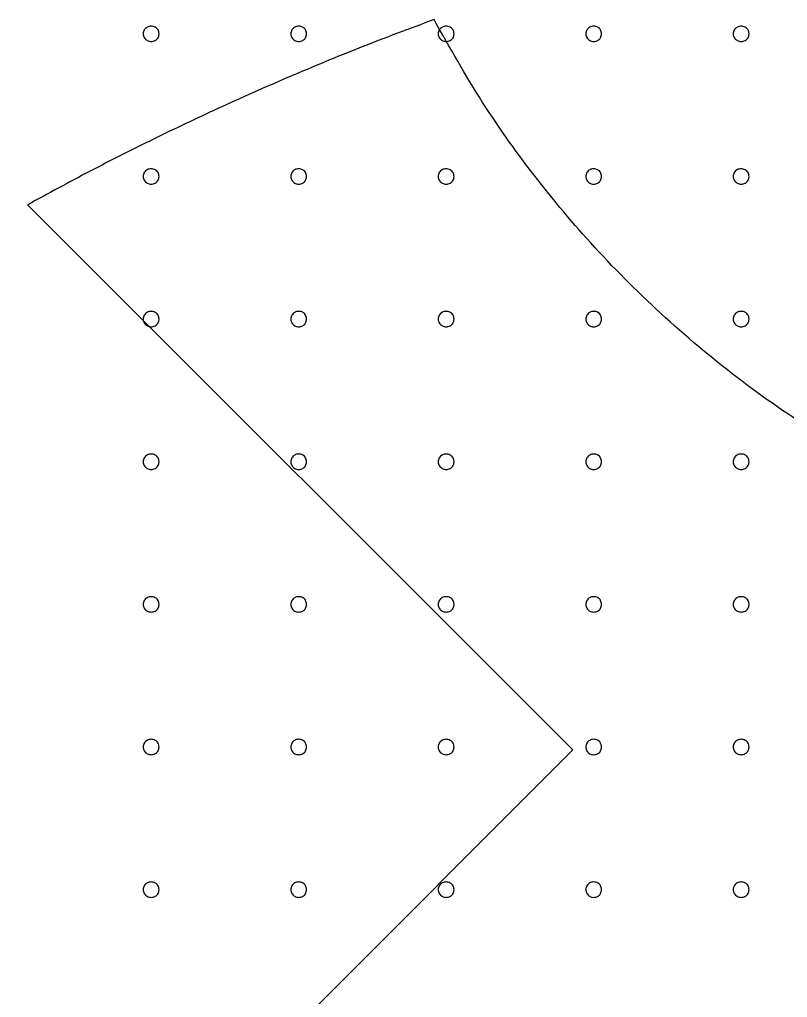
# Model space of a CAD drawing. Extents: x 0 to 210, y 0 to 204.
# Drawn here: x 54.74 to 82.65, y 168.11 to 203.66 of the extents above; entities that cross this region are included whole.
import ezdxf

# ---------------------------------------------------------------- set-up
doc = ezdxf.new("R2010")
doc.units = 0
doc.layers.add('Capa_1', color=7, linetype='CONTINUOUS')

msp = doc.modelspace()

# ---------------------------------------------------------------- linework, layer by layer
at = {"layer": 'Capa_1', "color": 7}
for p, q in [((69.805352, 203.663562), (69.805352, 203.663562)), ((59.816116, 203.145772), (59.816116, 203.145772)), ((65.176666, 203.145772), (65.176666, 203.145772)), ((70.537216, 203.145772), (70.537216, 203.145772)), ((75.897765, 203.145772), (75.897765, 203.145772)), ((81.258318, 203.145772), (81.258318, 203.145772)), ((59.816116, 197.958985), (59.816116, 197.958985)), ((65.176666, 197.958985), (65.176666, 197.958985)), ((70.537216, 197.958985), (70.537216, 197.958985)), ((75.897765, 197.958985), (75.897765, 197.958985)), ((81.258318, 197.958985), (81.258318, 197.958985)), ((55.029475, 196.926056), (74.852279, 177.103253)), ((59.816116, 192.772198), (59.816116, 192.772198)), ((65.176666, 192.772198), (65.176666, 192.772198)), ((70.537216, 192.772198), (70.537216, 192.772198)), ((75.897765, 192.772198), (75.897765, 192.772198)), ((81.258318, 192.772198), (81.258318, 192.772198)), ((59.816116, 187.585411), (59.816116, 187.585411)), ((65.176666, 187.585411), (65.176666, 187.585411)), ((70.537216, 187.585411), (70.537216, 187.585411)), ((75.897765, 187.585411), (75.897765, 187.585411)), ((81.258318, 187.585411), (81.258318, 187.585411)), ((59.816116, 182.398624), (59.816116, 182.398624)), ((65.176666, 182.398624), (65.176666, 182.398624)), ((70.537216, 182.398624), (70.537216, 182.398624)), ((75.897765, 182.398624), (75.897765, 182.398624)), ((81.258318, 182.398624), (81.258318, 182.398624)), ((74.852279, 177.103253), (32.675491, 134.926466)), ((59.816116, 177.211838), (59.816116, 177.211838)), ((65.176666, 177.211838), (65.176666, 177.211838)), ((70.537216, 177.211838), (70.537216, 177.211838)), ((75.897765, 177.211838), (75.897765, 177.211838)), ((81.258318, 177.211838), (81.258318, 177.211838)), ((59.816116, 172.025051), (59.816116, 172.025051)), ((65.176666, 172.025051), (65.176666, 172.025051)), ((70.537216, 172.025051), (70.537216, 172.025051)), ((75.897765, 172.025051), (75.897765, 172.025051)), ((81.258318, 172.025051), (81.258318, 172.025051))]:
    msp.add_line(p, q, dxfattribs=at)
for points, knots in [([(69.805352, 203.663562), (68.920869, 203.33256), (67.152203, 202.670669), (64.534771, 201.587463), (62.020737, 200.47285), (59.611575, 199.326465), (57.301812, 198.162168), (55.787003, 197.338138), (55.029475, 196.926056)], [0, 0, 0, 0, 2.832997, 5.665028, 8.496611, 11.082258, 13.668354, 16.255292, 16.255292, 16.255292, 16.255292]), ([(59.816116, 203.145772), (59.80805, 203.096338), (59.792044, 202.99824), (59.67641, 202.891787), (59.552097, 202.859508), (59.451478, 202.872438), (59.381033, 202.900581), (59.320434, 202.945441), (59.273879, 203.004047), (59.244562, 203.072369), (59.234522, 203.145772), (59.244562, 203.219174), (59.27388, 203.287496), (59.320435, 203.346101), (59.381033, 203.39096), (59.451478, 203.419103), (59.552096, 203.432033), (59.676409, 203.399754), (59.792043, 203.293302), (59.80805, 203.195205), (59.816116, 203.145772)], [0, 0, 0, 0, 0.146605, 0.290931, 0.441768, 0.517413, 0.592123, 0.666911, 0.741063, 0.814052, 0.887328, 0.960604, 1.033593, 1.107744, 1.182532, 1.257241, 1.332887, 1.483723, 1.628047, 1.774652, 1.774652, 1.774652, 1.774652]), ([(65.176666, 203.145772), (65.1686, 203.096338), (65.152594, 202.99824), (65.036959, 202.891787), (64.912646, 202.859508), (64.812027, 202.872438), (64.741582, 202.900581), (64.680983, 202.945441), (64.634429, 203.004047), (64.605112, 203.072369), (64.595072, 203.145772), (64.605112, 203.219174), (64.63443, 203.287496), (64.680984, 203.346101), (64.741583, 203.39096), (64.812028, 203.419103), (64.912646, 203.432033), (65.036958, 203.399754), (65.152593, 203.293302), (65.1686, 203.195205), (65.176666, 203.145772)], [0, 0, 0, 0, 0.146605, 0.290931, 0.441768, 0.517413, 0.592123, 0.666911, 0.741063, 0.814052, 0.887328, 0.960604, 1.033593, 1.107744, 1.182532, 1.257241, 1.332887, 1.483723, 1.628047, 1.774652, 1.774652, 1.774652, 1.774652]), ([(104.999897, 182.456656), (103.850083, 182.48616), (101.56211, 182.544871), (98.170475, 183.004681), (94.682578, 183.76342), (91.128364, 184.891655), (87.551535, 186.423355), (84.223044, 188.250231), (81.152693, 190.331759), (78.345214, 192.633025), (75.801809, 195.135768), (73.532195, 197.813808), (71.511468, 200.628654), (70.376004, 202.648465), (69.805352, 203.663562)], [0, 0, 0, 0, 3.448435, 6.861916, 10.248796, 14.147154, 18.029304, 21.903955, 25.519572, 29.142456, 32.779718, 36.20821, 39.663773, 43.15505, 43.15505, 43.15505, 43.15505]), ([(70.537216, 203.145772), (70.52915, 203.096338), (70.513143, 202.99824), (70.397509, 202.891787), (70.273196, 202.859508), (70.172577, 202.872438), (70.102132, 202.900581), (70.041533, 202.945441), (69.994979, 203.004047), (69.965661, 203.072369), (69.955622, 203.145772), (69.965662, 203.219174), (69.99498, 203.287496), (70.041534, 203.346101), (70.102133, 203.39096), (70.172578, 203.419103), (70.273196, 203.432033), (70.397508, 203.399754), (70.513142, 203.293302), (70.529149, 203.195205), (70.537216, 203.145772)], [0, 0, 0, 0, 0.146605, 0.290931, 0.441768, 0.517413, 0.592123, 0.666911, 0.741063, 0.814052, 0.887328, 0.960604, 1.033593, 1.107744, 1.182532, 1.257241, 1.332887, 1.483723, 1.628047, 1.774652, 1.774652, 1.774652, 1.774652]), ([(75.897765, 203.145772), (75.8897, 203.096338), (75.873693, 202.99824), (75.758059, 202.891787), (75.633746, 202.859508), (75.533127, 202.872438), (75.462682, 202.900581), (75.402083, 202.945441), (75.355529, 203.004047), (75.326211, 203.072369), (75.316172, 203.145772), (75.326212, 203.219174), (75.355529, 203.287496), (75.402084, 203.346101), (75.462683, 203.39096), (75.533127, 203.419103), (75.633746, 203.432033), (75.758058, 203.399754), (75.873692, 203.293302), (75.889699, 203.195205), (75.897765, 203.145772)], [0, 0, 0, 0, 0.146605, 0.290931, 0.441768, 0.517413, 0.592123, 0.666911, 0.741063, 0.814052, 0.887328, 0.960604, 1.033593, 1.107744, 1.182532, 1.257241, 1.332887, 1.483723, 1.628047, 1.774652, 1.774652, 1.774652, 1.774652]), ([(81.258318, 203.145772), (81.250252, 203.096338), (81.234246, 202.99824), (81.118611, 202.891787), (80.994298, 202.859508), (80.893679, 202.872438), (80.823234, 202.900581), (80.762635, 202.945441), (80.716081, 203.004047), (80.686763, 203.072369), (80.676724, 203.145772), (80.686764, 203.219174), (80.716082, 203.287496), (80.762636, 203.346101), (80.823235, 203.39096), (80.89368, 203.419103), (80.994298, 203.432033), (81.11861, 203.399754), (81.234244, 203.293302), (81.250252, 203.195205), (81.258318, 203.145772)], [0, 0, 0, 0, 0.146605, 0.290931, 0.441768, 0.517413, 0.592123, 0.666911, 0.741063, 0.814052, 0.887328, 0.960604, 1.033593, 1.107744, 1.182532, 1.257241, 1.332887, 1.483723, 1.628047, 1.774652, 1.774652, 1.774652, 1.774652]), ([(59.816116, 197.958985), (59.80805, 197.909551), (59.792044, 197.811453), (59.67641, 197.705), (59.552097, 197.672721), (59.451478, 197.685651), (59.381033, 197.713795), (59.320434, 197.758654), (59.273879, 197.81726), (59.244562, 197.885582), (59.234522, 197.958985), (59.244562, 198.032387), (59.27388, 198.100709), (59.320435, 198.159314), (59.381033, 198.204173), (59.451478, 198.232316), (59.552096, 198.245246), (59.676409, 198.212967), (59.792043, 198.106515), (59.80805, 198.008418), (59.816116, 197.958985)], [0, 0, 0, 0, 0.146605, 0.290931, 0.441768, 0.517413, 0.592123, 0.666911, 0.741063, 0.814052, 0.887328, 0.960604, 1.033593, 1.107744, 1.182532, 1.257241, 1.332887, 1.483723, 1.628047, 1.774652, 1.774652, 1.774652, 1.774652]), ([(65.176666, 197.958985), (65.1686, 197.909551), (65.152594, 197.811453), (65.036959, 197.705), (64.912646, 197.672721), (64.812027, 197.685651), (64.741582, 197.713795), (64.680983, 197.758654), (64.634429, 197.81726), (64.605112, 197.885582), (64.595072, 197.958985), (64.605112, 198.032387), (64.63443, 198.100709), (64.680984, 198.159314), (64.741583, 198.204173), (64.812028, 198.232316), (64.912646, 198.245246), (65.036958, 198.212967), (65.152593, 198.106515), (65.1686, 198.008418), (65.176666, 197.958985)], [0, 0, 0, 0, 0.146605, 0.290931, 0.441768, 0.517413, 0.592123, 0.666911, 0.741063, 0.814052, 0.887328, 0.960604, 1.033593, 1.107744, 1.182532, 1.257241, 1.332887, 1.483723, 1.628047, 1.774652, 1.774652, 1.774652, 1.774652]), ([(70.537216, 197.958985), (70.52915, 197.909551), (70.513143, 197.811453), (70.397509, 197.705), (70.273196, 197.672721), (70.172577, 197.685651), (70.102132, 197.713795), (70.041533, 197.758654), (69.994979, 197.81726), (69.965661, 197.885582), (69.955622, 197.958985), (69.965662, 198.032387), (69.99498, 198.100709), (70.041534, 198.159314), (70.102133, 198.204173), (70.172578, 198.232316), (70.273196, 198.245246), (70.397508, 198.212967), (70.513142, 198.106515), (70.529149, 198.008418), (70.537216, 197.958985)], [0, 0, 0, 0, 0.146605, 0.290931, 0.441768, 0.517413, 0.592123, 0.666911, 0.741063, 0.814052, 0.887328, 0.960604, 1.033593, 1.107744, 1.182532, 1.257241, 1.332887, 1.483723, 1.628047, 1.774652, 1.774652, 1.774652, 1.774652]), ([(75.897765, 197.958985), (75.8897, 197.909551), (75.873693, 197.811453), (75.758059, 197.705), (75.633746, 197.672721), (75.533127, 197.685651), (75.462682, 197.713795), (75.402083, 197.758654), (75.355529, 197.81726), (75.326211, 197.885582), (75.316172, 197.958985), (75.326212, 198.032387), (75.355529, 198.100709), (75.402084, 198.159314), (75.462683, 198.204173), (75.533127, 198.232316), (75.633746, 198.245246), (75.758058, 198.212967), (75.873692, 198.106515), (75.889699, 198.008418), (75.897765, 197.958985)], [0, 0, 0, 0, 0.146605, 0.290931, 0.441768, 0.517413, 0.592123, 0.666911, 0.741063, 0.814052, 0.887328, 0.960604, 1.033593, 1.107744, 1.182532, 1.257241, 1.332887, 1.483723, 1.628047, 1.774652, 1.774652, 1.774652, 1.774652]), ([(81.258318, 197.958985), (81.250252, 197.909551), (81.234246, 197.811453), (81.118611, 197.705), (80.994298, 197.672721), (80.893679, 197.685651), (80.823234, 197.713795), (80.762635, 197.758654), (80.716081, 197.81726), (80.686763, 197.885582), (80.676724, 197.958985), (80.686764, 198.032387), (80.716082, 198.100709), (80.762636, 198.159314), (80.823235, 198.204173), (80.89368, 198.232316), (80.994298, 198.245246), (81.11861, 198.212967), (81.234244, 198.106515), (81.250252, 198.008418), (81.258318, 197.958985)], [0, 0, 0, 0, 0.146605, 0.290931, 0.441768, 0.517413, 0.592123, 0.666911, 0.741063, 0.814052, 0.887328, 0.960604, 1.033593, 1.107744, 1.182532, 1.257241, 1.332887, 1.483723, 1.628047, 1.774652, 1.774652, 1.774652, 1.774652]), ([(59.816116, 192.772198), (59.80805, 192.722764), (59.792044, 192.624666), (59.67641, 192.518213), (59.552097, 192.485934), (59.451478, 192.498864), (59.381033, 192.527007), (59.320434, 192.571867), (59.273879, 192.630473), (59.244562, 192.698795), (59.234522, 192.772198), (59.244562, 192.8456), (59.27388, 192.913922), (59.320435, 192.972527), (59.381033, 193.017386), (59.451478, 193.045529), (59.552096, 193.058459), (59.676409, 193.02618), (59.792043, 192.919728), (59.80805, 192.821631), (59.816116, 192.772198)], [0, 0, 0, 0, 0.146605, 0.290931, 0.441768, 0.517413, 0.592123, 0.666911, 0.741063, 0.814052, 0.887328, 0.960604, 1.033593, 1.107744, 1.182532, 1.257241, 1.332887, 1.483723, 1.628047, 1.774652, 1.774652, 1.774652, 1.774652]), ([(65.176666, 192.772198), (65.1686, 192.722764), (65.152594, 192.624666), (65.036959, 192.518213), (64.912646, 192.485934), (64.812027, 192.498864), (64.741582, 192.527007), (64.680983, 192.571867), (64.634429, 192.630473), (64.605112, 192.698795), (64.595072, 192.772198), (64.605112, 192.8456), (64.63443, 192.913922), (64.680984, 192.972527), (64.741583, 193.017386), (64.812028, 193.045529), (64.912646, 193.058459), (65.036958, 193.02618), (65.152593, 192.919728), (65.1686, 192.821631), (65.176666, 192.772198)], [0, 0, 0, 0, 0.146605, 0.290931, 0.441768, 0.517413, 0.592123, 0.666911, 0.741063, 0.814052, 0.887328, 0.960604, 1.033593, 1.107744, 1.182532, 1.257241, 1.332887, 1.483723, 1.628047, 1.774652, 1.774652, 1.774652, 1.774652]), ([(70.537216, 192.772198), (70.52915, 192.722764), (70.513143, 192.624666), (70.397509, 192.518213), (70.273196, 192.485934), (70.172577, 192.498864), (70.102132, 192.527007), (70.041533, 192.571867), (69.994979, 192.630473), (69.965661, 192.698795), (69.955622, 192.772198), (69.965662, 192.8456), (69.99498, 192.913922), (70.041534, 192.972527), (70.102133, 193.017386), (70.172578, 193.045529), (70.273196, 193.058459), (70.397508, 193.02618), (70.513142, 192.919728), (70.529149, 192.821631), (70.537216, 192.772198)], [0, 0, 0, 0, 0.146605, 0.290931, 0.441768, 0.517413, 0.592123, 0.666911, 0.741063, 0.814052, 0.887328, 0.960604, 1.033593, 1.107744, 1.182532, 1.257241, 1.332887, 1.483723, 1.628047, 1.774652, 1.774652, 1.774652, 1.774652]), ([(75.897765, 192.772198), (75.8897, 192.722764), (75.873693, 192.624666), (75.758059, 192.518213), (75.633746, 192.485934), (75.533127, 192.498864), (75.462682, 192.527007), (75.402083, 192.571867), (75.355529, 192.630473), (75.326211, 192.698795), (75.316172, 192.772198), (75.326212, 192.8456), (75.355529, 192.913922), (75.402084, 192.972527), (75.462683, 193.017386), (75.533127, 193.045529), (75.633746, 193.058459), (75.758058, 193.02618), (75.873692, 192.919728), (75.889699, 192.821631), (75.897765, 192.772198)], [0, 0, 0, 0, 0.146605, 0.290931, 0.441768, 0.517413, 0.592123, 0.666911, 0.741063, 0.814052, 0.887328, 0.960604, 1.033593, 1.107744, 1.182532, 1.257241, 1.332887, 1.483723, 1.628047, 1.774652, 1.774652, 1.774652, 1.774652]), ([(81.258318, 192.772198), (81.250252, 192.722764), (81.234246, 192.624666), (81.118611, 192.518213), (80.994298, 192.485934), (80.893679, 192.498864), (80.823234, 192.527007), (80.762635, 192.571867), (80.716081, 192.630473), (80.686763, 192.698795), (80.676724, 192.772198), (80.686764, 192.8456), (80.716082, 192.913922), (80.762636, 192.972527), (80.823235, 193.017386), (80.89368, 193.045529), (80.994298, 193.058459), (81.11861, 193.02618), (81.234244, 192.919728), (81.250252, 192.821631), (81.258318, 192.772198)], [0, 0, 0, 0, 0.146605, 0.290931, 0.441768, 0.517413, 0.592123, 0.666911, 0.741063, 0.814052, 0.887328, 0.960604, 1.033593, 1.107744, 1.182532, 1.257241, 1.332887, 1.483723, 1.628047, 1.774652, 1.774652, 1.774652, 1.774652]), ([(59.816116, 187.585411), (59.80805, 187.535978), (59.792044, 187.43788), (59.67641, 187.331427), (59.552097, 187.299147), (59.451478, 187.312077), (59.381033, 187.340221), (59.320434, 187.385081), (59.273879, 187.443686), (59.244562, 187.512008), (59.234522, 187.585411), (59.244562, 187.658813), (59.27388, 187.727135), (59.320435, 187.78574), (59.381033, 187.830599), (59.451478, 187.858742), (59.552096, 187.871673), (59.676409, 187.839393), (59.792043, 187.732941), (59.80805, 187.634844), (59.816116, 187.585411)], [0, 0, 0, 0, 0.146605, 0.290931, 0.441768, 0.517413, 0.592123, 0.666911, 0.741063, 0.814052, 0.887328, 0.960604, 1.033593, 1.107744, 1.182532, 1.257241, 1.332887, 1.483723, 1.628047, 1.774652, 1.774652, 1.774652, 1.774652]), ([(65.176666, 187.585411), (65.1686, 187.535978), (65.152594, 187.43788), (65.036959, 187.331427), (64.912646, 187.299147), (64.812027, 187.312077), (64.741582, 187.340221), (64.680983, 187.385081), (64.634429, 187.443686), (64.605112, 187.512008), (64.595072, 187.585411), (64.605112, 187.658813), (64.63443, 187.727135), (64.680984, 187.78574), (64.741583, 187.830599), (64.812028, 187.858742), (64.912646, 187.871673), (65.036958, 187.839393), (65.152593, 187.732941), (65.1686, 187.634844), (65.176666, 187.585411)], [0, 0, 0, 0, 0.146605, 0.290931, 0.441768, 0.517413, 0.592123, 0.666911, 0.741063, 0.814052, 0.887328, 0.960604, 1.033593, 1.107744, 1.182532, 1.257241, 1.332887, 1.483723, 1.628047, 1.774652, 1.774652, 1.774652, 1.774652]), ([(70.537216, 187.585411), (70.52915, 187.535978), (70.513143, 187.43788), (70.397509, 187.331427), (70.273196, 187.299147), (70.172577, 187.312077), (70.102132, 187.340221), (70.041533, 187.385081), (69.994979, 187.443686), (69.965661, 187.512008), (69.955622, 187.585411), (69.965662, 187.658813), (69.99498, 187.727135), (70.041534, 187.78574), (70.102133, 187.830599), (70.172578, 187.858742), (70.273196, 187.871673), (70.397508, 187.839393), (70.513142, 187.732941), (70.529149, 187.634844), (70.537216, 187.585411)], [0, 0, 0, 0, 0.146605, 0.290931, 0.441768, 0.517413, 0.592123, 0.666911, 0.741063, 0.814052, 0.887328, 0.960604, 1.033593, 1.107744, 1.182532, 1.257241, 1.332887, 1.483723, 1.628047, 1.774652, 1.774652, 1.774652, 1.774652]), ([(75.897765, 187.585411), (75.8897, 187.535978), (75.873693, 187.43788), (75.758059, 187.331427), (75.633746, 187.299147), (75.533127, 187.312077), (75.462682, 187.340221), (75.402083, 187.385081), (75.355529, 187.443686), (75.326211, 187.512008), (75.316172, 187.585411), (75.326212, 187.658813), (75.355529, 187.727135), (75.402084, 187.78574), (75.462683, 187.830599), (75.533127, 187.858742), (75.633746, 187.871673), (75.758058, 187.839393), (75.873692, 187.732941), (75.889699, 187.634844), (75.897765, 187.585411)], [0, 0, 0, 0, 0.146605, 0.290931, 0.441768, 0.517413, 0.592123, 0.666911, 0.741063, 0.814052, 0.887328, 0.960604, 1.033593, 1.107744, 1.182532, 1.257241, 1.332887, 1.483723, 1.628047, 1.774652, 1.774652, 1.774652, 1.774652]), ([(81.258318, 187.585411), (81.250252, 187.535978), (81.234246, 187.43788), (81.118611, 187.331427), (80.994298, 187.299147), (80.893679, 187.312077), (80.823234, 187.340221), (80.762635, 187.385081), (80.716081, 187.443686), (80.686763, 187.512008), (80.676724, 187.585411), (80.686764, 187.658813), (80.716082, 187.727135), (80.762636, 187.78574), (80.823235, 187.830599), (80.89368, 187.858742), (80.994298, 187.871673), (81.11861, 187.839393), (81.234244, 187.732941), (81.250252, 187.634844), (81.258318, 187.585411)], [0, 0, 0, 0, 0.146605, 0.290931, 0.441768, 0.517413, 0.592123, 0.666911, 0.741063, 0.814052, 0.887328, 0.960604, 1.033593, 1.107744, 1.182532, 1.257241, 1.332887, 1.483723, 1.628047, 1.774652, 1.774652, 1.774652, 1.774652]), ([(59.816116, 182.398624), (59.80805, 182.349191), (59.792044, 182.251093), (59.67641, 182.144639), (59.552097, 182.11236), (59.451478, 182.12529), (59.381033, 182.153434), (59.320434, 182.198294), (59.273879, 182.256899), (59.244562, 182.325221), (59.234522, 182.398624), (59.244562, 182.472026), (59.27388, 182.540348), (59.320435, 182.598953), (59.381033, 182.643812), (59.451478, 182.671955), (59.552096, 182.684886), (59.676409, 182.652606), (59.792043, 182.546154), (59.80805, 182.448057), (59.816116, 182.398624)], [0, 0, 0, 0, 0.146605, 0.290931, 0.441768, 0.517413, 0.592123, 0.666911, 0.741063, 0.814052, 0.887328, 0.960604, 1.033593, 1.107744, 1.182532, 1.257241, 1.332887, 1.483723, 1.628047, 1.774652, 1.774652, 1.774652, 1.774652]), ([(65.176666, 182.398624), (65.1686, 182.349191), (65.152594, 182.251093), (65.036959, 182.144639), (64.912646, 182.11236), (64.812027, 182.12529), (64.741582, 182.153434), (64.680983, 182.198294), (64.634429, 182.256899), (64.605112, 182.325221), (64.595072, 182.398624), (64.605112, 182.472026), (64.63443, 182.540348), (64.680984, 182.598953), (64.741583, 182.643812), (64.812028, 182.671955), (64.912646, 182.684886), (65.036958, 182.652606), (65.152593, 182.546154), (65.1686, 182.448057), (65.176666, 182.398624)], [0, 0, 0, 0, 0.146605, 0.290931, 0.441768, 0.517413, 0.592123, 0.666911, 0.741063, 0.814052, 0.887328, 0.960604, 1.033593, 1.107744, 1.182532, 1.257241, 1.332887, 1.483723, 1.628047, 1.774652, 1.774652, 1.774652, 1.774652]), ([(70.537216, 182.398624), (70.52915, 182.349191), (70.513143, 182.251093), (70.397509, 182.144639), (70.273196, 182.11236), (70.172577, 182.12529), (70.102132, 182.153434), (70.041533, 182.198294), (69.994979, 182.256899), (69.965661, 182.325221), (69.955622, 182.398624), (69.965662, 182.472026), (69.99498, 182.540348), (70.041534, 182.598953), (70.102133, 182.643812), (70.172578, 182.671955), (70.273196, 182.684886), (70.397508, 182.652606), (70.513142, 182.546154), (70.529149, 182.448057), (70.537216, 182.398624)], [0, 0, 0, 0, 0.146605, 0.290931, 0.441768, 0.517413, 0.592123, 0.666911, 0.741063, 0.814052, 0.887328, 0.960604, 1.033593, 1.107744, 1.182532, 1.257241, 1.332887, 1.483723, 1.628047, 1.774652, 1.774652, 1.774652, 1.774652]), ([(75.897765, 182.398624), (75.8897, 182.349191), (75.873693, 182.251093), (75.758059, 182.144639), (75.633746, 182.11236), (75.533127, 182.12529), (75.462682, 182.153434), (75.402083, 182.198294), (75.355529, 182.256899), (75.326211, 182.325221), (75.316172, 182.398624), (75.326212, 182.472026), (75.355529, 182.540348), (75.402084, 182.598953), (75.462683, 182.643812), (75.533127, 182.671955), (75.633746, 182.684886), (75.758058, 182.652606), (75.873692, 182.546154), (75.889699, 182.448057), (75.897765, 182.398624)], [0, 0, 0, 0, 0.146605, 0.290931, 0.441768, 0.517413, 0.592123, 0.666911, 0.741063, 0.814052, 0.887328, 0.960604, 1.033593, 1.107744, 1.182532, 1.257241, 1.332887, 1.483723, 1.628047, 1.774652, 1.774652, 1.774652, 1.774652]), ([(81.258318, 182.398624), (81.250252, 182.349191), (81.234246, 182.251093), (81.118611, 182.144639), (80.994298, 182.11236), (80.893679, 182.12529), (80.823234, 182.153434), (80.762635, 182.198294), (80.716081, 182.256899), (80.686763, 182.325221), (80.676724, 182.398624), (80.686764, 182.472026), (80.716082, 182.540348), (80.762636, 182.598953), (80.823235, 182.643812), (80.89368, 182.671955), (80.994298, 182.684886), (81.11861, 182.652606), (81.234244, 182.546154), (81.250252, 182.448057), (81.258318, 182.398624)], [0, 0, 0, 0, 0.146605, 0.290931, 0.441768, 0.517413, 0.592123, 0.666911, 0.741063, 0.814052, 0.887328, 0.960604, 1.033593, 1.107744, 1.182532, 1.257241, 1.332887, 1.483723, 1.628047, 1.774652, 1.774652, 1.774652, 1.774652]), ([(59.816116, 177.211838), (59.80805, 177.162404), (59.792044, 177.064306), (59.67641, 176.957853), (59.552097, 176.925574), (59.451478, 176.938504), (59.381033, 176.966647), (59.320434, 177.011507), (59.273879, 177.070113), (59.244562, 177.138435), (59.234522, 177.211838), (59.244562, 177.28524), (59.27388, 177.353562), (59.320435, 177.412166), (59.381033, 177.457026), (59.451478, 177.485169), (59.552096, 177.498099), (59.676409, 177.46582), (59.792043, 177.359368), (59.80805, 177.261271), (59.816116, 177.211838)], [0, 0, 0, 0, 0.146605, 0.290931, 0.441768, 0.517413, 0.592123, 0.666911, 0.741063, 0.814052, 0.887328, 0.960604, 1.033593, 1.107744, 1.182532, 1.257241, 1.332887, 1.483723, 1.628047, 1.774652, 1.774652, 1.774652, 1.774652]), ([(65.176666, 177.211838), (65.1686, 177.162404), (65.152594, 177.064306), (65.036959, 176.957853), (64.912646, 176.925574), (64.812027, 176.938504), (64.741582, 176.966647), (64.680983, 177.011507), (64.634429, 177.070113), (64.605112, 177.138435), (64.595072, 177.211838), (64.605112, 177.28524), (64.63443, 177.353562), (64.680984, 177.412166), (64.741583, 177.457026), (64.812028, 177.485169), (64.912646, 177.498099), (65.036958, 177.46582), (65.152593, 177.359368), (65.1686, 177.261271), (65.176666, 177.211838)], [0, 0, 0, 0, 0.146605, 0.290931, 0.441768, 0.517413, 0.592123, 0.666911, 0.741063, 0.814052, 0.887328, 0.960604, 1.033593, 1.107744, 1.182532, 1.257241, 1.332887, 1.483723, 1.628047, 1.774652, 1.774652, 1.774652, 1.774652]), ([(70.537216, 177.211838), (70.52915, 177.162404), (70.513143, 177.064306), (70.397509, 176.957853), (70.273196, 176.925574), (70.172577, 176.938504), (70.102132, 176.966647), (70.041533, 177.011507), (69.994979, 177.070113), (69.965661, 177.138435), (69.955622, 177.211838), (69.965662, 177.28524), (69.99498, 177.353562), (70.041534, 177.412166), (70.102133, 177.457026), (70.172578, 177.485169), (70.273196, 177.498099), (70.397508, 177.46582), (70.513142, 177.359368), (70.529149, 177.261271), (70.537216, 177.211838)], [0, 0, 0, 0, 0.146605, 0.290931, 0.441768, 0.517413, 0.592123, 0.666911, 0.741063, 0.814052, 0.887328, 0.960604, 1.033593, 1.107744, 1.182532, 1.257241, 1.332887, 1.483723, 1.628047, 1.774652, 1.774652, 1.774652, 1.774652]), ([(75.897765, 177.211838), (75.8897, 177.162404), (75.873693, 177.064306), (75.758059, 176.957853), (75.633746, 176.925574), (75.533127, 176.938504), (75.462682, 176.966647), (75.402083, 177.011507), (75.355529, 177.070113), (75.326211, 177.138435), (75.316172, 177.211838), (75.326212, 177.28524), (75.355529, 177.353562), (75.402084, 177.412166), (75.462683, 177.457026), (75.533127, 177.485169), (75.633746, 177.498099), (75.758058, 177.46582), (75.873692, 177.359368), (75.889699, 177.261271), (75.897765, 177.211838)], [0, 0, 0, 0, 0.146605, 0.290931, 0.441768, 0.517413, 0.592123, 0.666911, 0.741063, 0.814052, 0.887328, 0.960604, 1.033593, 1.107744, 1.182532, 1.257241, 1.332887, 1.483723, 1.628047, 1.774652, 1.774652, 1.774652, 1.774652]), ([(81.258318, 177.211838), (81.250252, 177.162404), (81.234246, 177.064306), (81.118611, 176.957853), (80.994298, 176.925574), (80.893679, 176.938504), (80.823234, 176.966647), (80.762635, 177.011507), (80.716081, 177.070113), (80.686763, 177.138435), (80.676724, 177.211838), (80.686764, 177.28524), (80.716082, 177.353562), (80.762636, 177.412166), (80.823235, 177.457026), (80.89368, 177.485169), (80.994298, 177.498099), (81.11861, 177.46582), (81.234244, 177.359368), (81.250252, 177.261271), (81.258318, 177.211838)], [0, 0, 0, 0, 0.146605, 0.290931, 0.441768, 0.517413, 0.592123, 0.666911, 0.741063, 0.814052, 0.887328, 0.960604, 1.033593, 1.107744, 1.182532, 1.257241, 1.332887, 1.483723, 1.628047, 1.774652, 1.774652, 1.774652, 1.774652]), ([(59.816116, 172.025051), (59.80805, 171.975618), (59.792044, 171.87752), (59.67641, 171.771067), (59.552097, 171.738787), (59.451478, 171.751718), (59.381033, 171.779861), (59.320434, 171.824721), (59.273879, 171.883326), (59.244562, 171.951649), (59.234522, 172.025051), (59.244562, 172.098453), (59.27388, 172.166775), (59.320435, 172.22538), (59.381033, 172.27024), (59.451478, 172.298382), (59.552096, 172.311313), (59.676409, 172.279034), (59.792043, 172.172582), (59.80805, 172.074484), (59.816116, 172.025051)], [0, 0, 0, 0, 0.146605, 0.290931, 0.441768, 0.517413, 0.592123, 0.666911, 0.741063, 0.814052, 0.887328, 0.960604, 1.033593, 1.107744, 1.182532, 1.257241, 1.332887, 1.483723, 1.628047, 1.774652, 1.774652, 1.774652, 1.774652]), ([(65.176666, 172.025051), (65.1686, 171.975618), (65.152594, 171.87752), (65.036959, 171.771067), (64.912646, 171.738787), (64.812027, 171.751718), (64.741582, 171.779861), (64.680983, 171.824721), (64.634429, 171.883326), (64.605112, 171.951649), (64.595072, 172.025051), (64.605112, 172.098453), (64.63443, 172.166775), (64.680984, 172.22538), (64.741583, 172.27024), (64.812028, 172.298382), (64.912646, 172.311313), (65.036958, 172.279034), (65.152593, 172.172582), (65.1686, 172.074484), (65.176666, 172.025051)], [0, 0, 0, 0, 0.146605, 0.290931, 0.441768, 0.517413, 0.592123, 0.666911, 0.741063, 0.814052, 0.887328, 0.960604, 1.033593, 1.107744, 1.182532, 1.257241, 1.332887, 1.483723, 1.628047, 1.774652, 1.774652, 1.774652, 1.774652]), ([(70.537216, 172.025051), (70.52915, 171.975618), (70.513143, 171.87752), (70.397509, 171.771067), (70.273196, 171.738787), (70.172577, 171.751718), (70.102132, 171.779861), (70.041533, 171.824721), (69.994979, 171.883326), (69.965661, 171.951649), (69.955622, 172.025051), (69.965662, 172.098453), (69.99498, 172.166775), (70.041534, 172.22538), (70.102133, 172.27024), (70.172578, 172.298382), (70.273196, 172.311313), (70.397508, 172.279034), (70.513142, 172.172582), (70.529149, 172.074484), (70.537216, 172.025051)], [0, 0, 0, 0, 0.146605, 0.290931, 0.441768, 0.517413, 0.592123, 0.666911, 0.741063, 0.814052, 0.887328, 0.960604, 1.033593, 1.107744, 1.182532, 1.257241, 1.332887, 1.483723, 1.628047, 1.774652, 1.774652, 1.774652, 1.774652]), ([(75.897765, 172.025051), (75.8897, 171.975618), (75.873693, 171.87752), (75.758059, 171.771067), (75.633746, 171.738787), (75.533127, 171.751718), (75.462682, 171.779861), (75.402083, 171.824721), (75.355529, 171.883326), (75.326211, 171.951649), (75.316172, 172.025051), (75.326212, 172.098453), (75.355529, 172.166775), (75.402084, 172.22538), (75.462683, 172.27024), (75.533127, 172.298382), (75.633746, 172.311313), (75.758058, 172.279034), (75.873692, 172.172582), (75.889699, 172.074484), (75.897765, 172.025051)], [0, 0, 0, 0, 0.146605, 0.290931, 0.441768, 0.517413, 0.592123, 0.666911, 0.741063, 0.814052, 0.887328, 0.960604, 1.033593, 1.107744, 1.182532, 1.257241, 1.332887, 1.483723, 1.628047, 1.774652, 1.774652, 1.774652, 1.774652]), ([(81.258318, 172.025051), (81.250252, 171.975618), (81.234246, 171.87752), (81.118611, 171.771067), (80.994298, 171.738787), (80.893679, 171.751718), (80.823234, 171.779861), (80.762635, 171.824721), (80.716081, 171.883326), (80.686763, 171.951649), (80.676724, 172.025051), (80.686764, 172.098453), (80.716082, 172.166775), (80.762636, 172.22538), (80.823235, 172.27024), (80.89368, 172.298382), (80.994298, 172.311313), (81.11861, 172.279034), (81.234244, 172.172582), (81.250252, 172.074484), (81.258318, 172.025051)], [0, 0, 0, 0, 0.146605, 0.290931, 0.441768, 0.517413, 0.592123, 0.666911, 0.741063, 0.814052, 0.887328, 0.960604, 1.033593, 1.107744, 1.182532, 1.257241, 1.332887, 1.483723, 1.628047, 1.774652, 1.774652, 1.774652, 1.774652])]:
    msp.add_open_spline(points, degree=3, knots=knots, dxfattribs=at)

doc.saveas('drawing.dxf')
